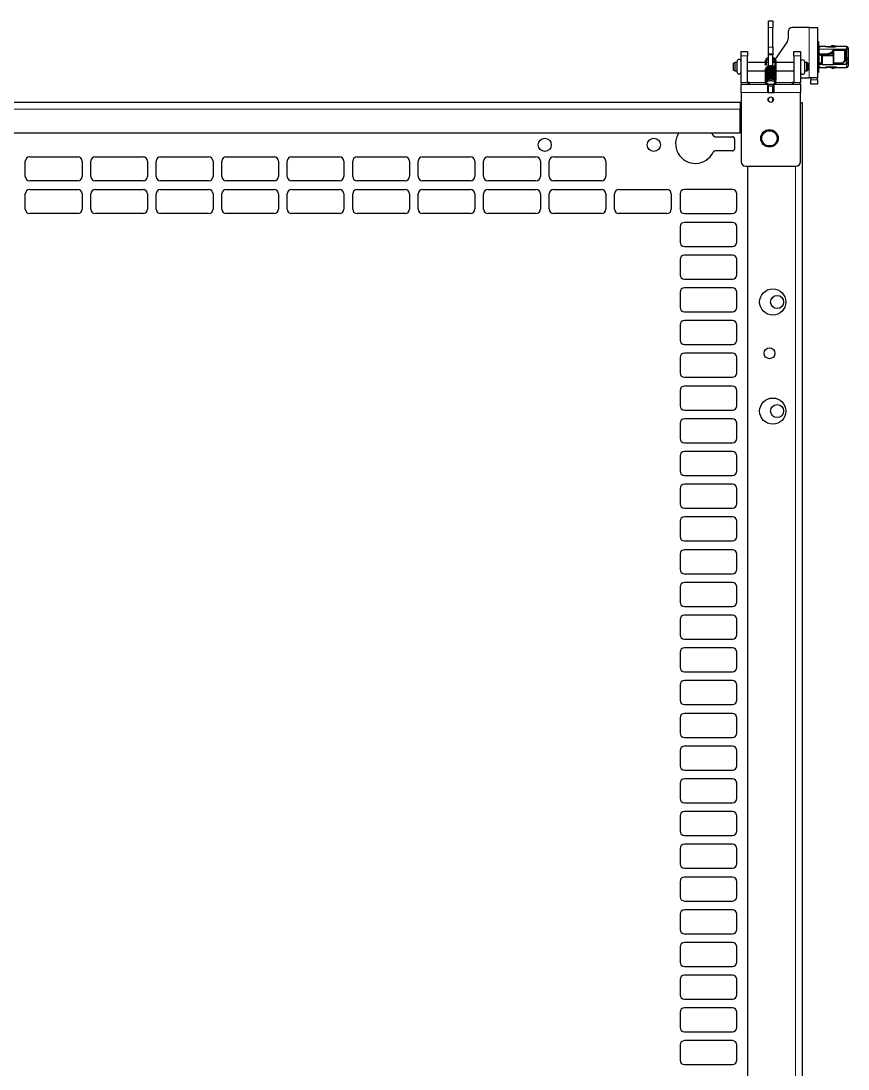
# Model space of a CAD drawing. Header units: millimetres. Extents: x -815 to 1037, y -273 to 1990.
# Drawn here: x 614.3 to 993.3, y 1403.8 to 1884.1 of the extents above; entities that cross this region are included whole.
import ezdxf

# ---------------------------------------------------------------- set-up
doc = ezdxf.new("R2010")
doc.units = ezdxf.units.MM

msp = doc.modelspace()

# ---------------------------------------------------------------- linework, layer by layer
at = {"color": 7, "linetype": 'Continuous', "lineweight": 25}
for p, q in [((956.93, 1884.13), (958.93, 1884.13)), ((956.93, 1881.13), (956.93, 1884.13)), ((958.93, 1884.13), (958.93, 1881.13)), ((956.93, 1872.13), (956.93, 1881.13)), ((958.93, 1872.13), (958.93, 1881.13)), ((965.83, 1879.13), (965.83, 1875.76)), ((975.53, 1881.13), (967.83, 1881.13)), ((975.53, 1881.13), (979.33, 1881.13)), ((979.33, 1881.13), (979.33, 1858.13)), ((965.47, 1874.61), (959.9, 1866.66)), ((979.33, 1874.73), (979.83, 1874.73)), ((979.33, 1874.7), (979.83, 1874.7)), ((979.83, 1874.7), (979.83, 1874.73)), ((979.83, 1874.7), (979.83, 1872.9)), ((944.33, 1870.13), (947.33, 1870.13)), ((944.33, 1868.13), (944.33, 1870.13)), ((947.33, 1870.13), (947.33, 1868.13)), ((956.93, 1869.13), (956.93, 1872.13)), ((956.93, 1869.13), (958.93, 1869.13)), ((956.93, 1868.63), (956.93, 1869.13)), ((956.93, 1863.37), (956.93, 1868.63)), ((958.93, 1872.13), (958.93, 1869.13)), ((958.93, 1869.13), (958.93, 1868.63)), ((958.93, 1863.41), (958.93, 1868.63)), ((968.53, 1870.13), (971.53, 1870.13)), ((968.53, 1868.13), (968.53, 1870.13)), ((971.53, 1870.13), (971.53, 1868.13)), ((979.83, 1872.9), (979.33, 1872.9)), ((979.83, 1871.49), (979.33, 1871.49)), ((979.83, 1871.49), (979.83, 1872.9)), ((979.83, 1871.49), (979.83, 1860.64)), ((980.03, 1870.63), (979.83, 1870.63)), ((979.83, 1868.54), (980.13, 1868.57)), ((980.28, 1872.48), (980.03, 1872.48)), ((980.28, 1872.46), (980.03, 1872.46)), ((980.03, 1869.39), (980.03, 1871.23)), ((980.03, 1869.02), (980.03, 1869.39)), ((980.3, 1868.64), (980.13, 1868.6)), ((980.13, 1864.71), (980.13, 1868.6)), ((980.8, 1872.48), (980.3, 1872.48)), ((982.93, 1868.89), (980.78, 1868.89)), ((980.78, 1868.51), (981.33, 1868.51)), ((982.93, 1872.48), (980.8, 1872.48)), ((981.33, 1868.53), (981.53, 1868.63)), ((981.33, 1868.25), (981.33, 1868.53)), ((981.53, 1868.63), (981.53, 1868.34)), ((981.53, 1868.63), (982.93, 1868.63)), ((982.96, 1872.48), (982.93, 1872.48)), ((982.93, 1872.48), (982.93, 1872.47)), ((982.93, 1872.47), (982.96, 1872.47)), ((983.12, 1868.63), (983.96, 1868.69)), ((984.13, 1872.36), (985.33, 1872.36)), ((984.13, 1872.26), (987.43, 1872.26)), ((985.02, 1868.99), (986.61, 1868.99)), ((985.87, 1869.89), (987.03, 1871.23)), ((987.03, 1870.86), (985.87, 1869.52)), ((986.61, 1868.99), (986.61, 1870.38)), ((986.61, 1868.34), (986.61, 1868.99)), ((986.61, 1868.99), (986.73, 1868.82)), ((986.73, 1870.54), (986.73, 1868.82)), ((986.73, 1868.82), (986.73, 1868.18)), ((991.83, 1870.63), (986.83, 1870.63)), ((986.99, 1872.63), (986.84, 1872.65)), ((987.03, 1870.86), (987.03, 1871.23)), ((987.03, 1871.23), (992.63, 1871.23)), ((992.63, 1870.86), (987.03, 1870.86)), ((992.63, 1872.48), (987.93, 1872.48)), ((987.93, 1872.44), (987.93, 1872.48)), ((987.93, 1872.44), (987.93, 1872.39)), ((992.33, 1870.13), (991.83, 1870.63)), ((991.83, 1865.99), (991.83, 1870.63)), ((992.63, 1868.9), (992.13, 1868.9)), ((992.33, 1870.13), (992.33, 1866.33)), ((992.63, 1870.26), (992.63, 1869.65)), ((992.83, 1871.42), (993.33, 1871.42)), ((992.83, 1867.27), (992.83, 1871.42)), ((993.33, 1871.78), (993.33, 1871.42)), ((993.33, 1871.42), (993.33, 1867.27)), ((941.38, 1865.03), (940.88, 1864.74)), ((940.88, 1861.51), (940.88, 1864.74)), ((942.39, 1865.03), (941.38, 1865.03)), ((941.38, 1865.03), (941.38, 1861.23)), ((942.39, 1865.54), (942.39, 1860.84)), ((944.29, 1860.84), (944.29, 1865.54)), ((944.33, 1865.03), (944.29, 1865.03)), ((944.33, 1855.93), (944.33, 1868.13)), ((947.33, 1855.93), (947.33, 1868.13)), ((955.4, 1865.13), (947.33, 1865.13)), ((955.4, 1865.03), (947.33, 1865.03)), ((955.4, 1865.61), (955.39, 1864.04)), ((955.99, 1864.03), (956, 1865.6)), ((956.93, 1865.13), (956, 1865.13)), ((956.93, 1865.03), (956, 1865.03)), ((959.79, 1865.03), (958.93, 1865.03)), ((959.54, 1866.15), (959.43, 1865.98)), ((959.8, 1865.46), (959.78, 1862.96)), ((960.37, 1862.08), (960.4, 1865.46)), ((968.53, 1865.03), (960.39, 1865.03)), ((968.53, 1868.13), (968.53, 1855.93)), ((971.53, 1868.13), (971.53, 1855.93)), ((971.58, 1865.03), (971.53, 1865.03)), ((971.58, 1865.33), (971.58, 1860.63)), ((973.48, 1860.63), (973.48, 1865.33)), ((974.38, 1865.03), (973.48, 1865.03)), ((974.88, 1864.74), (974.38, 1865.03)), ((974.38, 1861.23), (974.38, 1865.03)), ((974.88, 1864.74), (974.88, 1861.51)), ((981.33, 1864.71), (980.03, 1864.71)), ((980.03, 1864.38), (981.33, 1864.38)), ((981.33, 1868.25), (981.53, 1868.34)), ((981.33, 1864.27), (981.33, 1868.25)), ((981.33, 1864.27), (981.53, 1864.14)), ((981.53, 1868.34), (981.53, 1864.14)), ((981.53, 1868.34), (986.61, 1868.34)), ((981.53, 1864.14), (986.61, 1864.14)), ((986.61, 1864.14), (986.61, 1868.34)), ((986.61, 1868.34), (986.73, 1868.18)), ((986.61, 1864.14), (986.73, 1864.36)), ((986.73, 1868.18), (986.73, 1864.36)), ((990.63, 1864.71), (986.73, 1864.71)), ((986.73, 1864.38), (990.63, 1864.38)), ((990.63, 1864.71), (990.63, 1864.38)), ((990.63, 1864.38), (992.63, 1864.38)), ((992.13, 1866.35), (992.13, 1866.21)), ((992.63, 1866.35), (992.13, 1866.35)), ((992.13, 1866.21), (992.63, 1866.21)), ((992.63, 1866.21), (992.63, 1866.35)), ((992.63, 1864.71), (992.63, 1865.37)), ((992.83, 1867.27), (993.33, 1867.27)), ((992.83, 1866.47), (992.83, 1867.27)), ((992.83, 1866.47), (993.33, 1866.47)), ((992.83, 1864.85), (992.83, 1866.47)), ((993.33, 1864.85), (992.83, 1864.85)), ((993.33, 1867.27), (993.33, 1866.47)), ((993.33, 1866.47), (993.33, 1864.85)), ((993.33, 1864.85), (993.33, 1863.48)), ((940.88, 1861.51), (941.38, 1861.23)), ((941.38, 1861.23), (942.39, 1861.23)), ((944.29, 1861.23), (944.33, 1861.23)), ((947.33, 1861.23), (955.41, 1861.23)), ((956.16, 1859.26), (956.03, 1859.45)), ((960.33, 1860.19), (960.33, 1860.76)), ((960.39, 1861.89), (960.34, 1862.3)), ((960.34, 1861.23), (968.53, 1861.23)), ((960.38, 1861.83), (960.39, 1861.89)), ((971.53, 1861.23), (971.58, 1861.23)), ((973.48, 1861.23), (974.38, 1861.23)), ((974.38, 1861.23), (974.88, 1861.51)), ((979.33, 1860.64), (979.83, 1860.64)), ((979.33, 1860.55), (979.83, 1860.55)), ((979.33, 1860.53), (979.83, 1860.53)), ((979.83, 1860.64), (979.83, 1860.55)), ((979.83, 1860.55), (979.83, 1860.53)), ((980.28, 1862.86), (980.03, 1862.86)), ((980.28, 1862.79), (980.03, 1862.79)), ((980.28, 1862.78), (980.03, 1862.78)), ((980.8, 1862.78), (982.93, 1862.78)), ((980.83, 1862.79), (980.83, 1862.78)), ((982.93, 1862.83), (982.93, 1862.78)), ((984.13, 1863.16), (987.43, 1863.16)), ((984.13, 1862.99), (985.16, 1862.99)), ((984.13, 1862.89), (985.33, 1862.89)), ((985.04, 1863.16), (985, 1863.1)), ((985, 1863.1), (985, 1863.1)), ((985.86, 1862.6), (985.4, 1862.85)), ((987.93, 1862.99), (987.93, 1862.89)), ((987.93, 1862.78), (987.93, 1862.89)), ((987.93, 1862.78), (992.63, 1862.78)), ((944.33, 1851.33), (944.33, 1855.13)), ((944.33, 1855.13), (956.43, 1855.13)), ((948.13, 1855.93), (947.33, 1855.93)), ((948.13, 1855.13), (948.13, 1855.93)), ((955.44, 1856.15), (955.33, 1855.74)), ((955.33, 1855.74), (955.33, 1855.68)), ((955.93, 1855.7), (955.99, 1855.9)), ((955.93, 1855.64), (955.93, 1855.7)), ((956.43, 1855.13), (956.43, 1851.33)), ((956.93, 1851.33), (956.93, 1854.51)), ((958.93, 1851.33), (958.93, 1854.49)), ((959.43, 1855.13), (971.53, 1855.13)), ((959.43, 1851.33), (959.43, 1855.13)), ((967.73, 1855.93), (967.73, 1855.13)), ((968.53, 1855.93), (967.73, 1855.93)), ((971.53, 1858.13), (975.53, 1858.13)), ((971.53, 1855.13), (971.53, 1851.33)), ((979.33, 1858.13), (975.53, 1858.13)), ((976.33, 1858.13), (976.33, 1857.13)), ((976.33, 1855.13), (976.33, 1857.13)), ((979.33, 1855.13), (976.33, 1855.13)), ((979.33, 1857.13), (979.33, 1858.13)), ((979.33, 1857.13), (979.33, 1855.13)), ((944.33, 1851.33), (944.33, 1819.63)), ((956.93, 1852.13), (956.43, 1852.13)), ((956.43, 1851.33), (959.43, 1851.33)), ((959.43, 1852.13), (958.93, 1852.13)), ((971.53, 1819.63), (971.53, 1851.33)), ((314.83, 1846.84), (943.83, 1846.84)), ((943.83, 1846.84), (943.83, 1843.74)), ((944.33, 1846.83), (943.83, 1846.83)), ((956.93, 1847.33), (956.93, 1848.83)), ((958.93, 1847.33), (958.93, 1848.83)), ((971.53, 1846.83), (972.33, 1846.83)), ((972.33, 1846.83), (972.33, -36.17)), ((943.83, 1832.84), (943.83, 1843.74)), ((314.83, 1832.84), (943.83, 1832.84)), ((930.81, 1832.84), (931.47, 1831.66)), ((932.38, 1831.09), (940.33, 1831.09)), ((941.33, 1830.09), (941.33, 1825.59)), ((618.33, 1821.83), (640.33, 1821.83)), ((648.33, 1821.83), (670.33, 1821.83)), ((678.33, 1821.83), (700.33, 1821.83)), ((708.33, 1821.83), (730.33, 1821.83)), ((738.33, 1821.83), (760.33, 1821.83)), ((768.33, 1821.83), (790.33, 1821.83)), ((798.33, 1821.83), (820.33, 1821.83)), ((828.33, 1821.83), (850.33, 1821.83)), ((858.33, 1821.83), (880.33, 1821.83)), ((940.33, 1824.59), (932.38, 1824.59)), ((616.33, 1812.83), (616.33, 1819.83)), ((642.33, 1819.83), (642.33, 1812.83)), ((646.33, 1812.83), (646.33, 1819.83)), ((672.33, 1819.83), (672.33, 1812.83)), ((676.33, 1812.83), (676.33, 1819.83)), ((702.33, 1819.83), (702.33, 1812.83)), ((706.33, 1812.83), (706.33, 1819.83)), ((732.33, 1819.83), (732.33, 1812.83)), ((736.33, 1812.83), (736.33, 1819.83)), ((762.33, 1819.83), (762.33, 1812.83)), ((766.33, 1812.83), (766.33, 1819.83)), ((792.33, 1819.83), (792.33, 1812.83)), ((796.33, 1812.83), (796.33, 1819.83)), ((822.33, 1819.83), (822.33, 1812.83)), ((826.33, 1812.83), (826.33, 1819.83)), ((852.33, 1819.83), (852.33, 1812.83)), ((856.33, 1812.83), (856.33, 1819.83)), ((882.33, 1819.83), (882.33, 1812.83)), ((946.33, 1817.63), (969.53, 1817.63)), ((947.33, 1817.63), (947.33, -36.17)), ((640.33, 1810.83), (618.33, 1810.83)), ((670.33, 1810.83), (648.33, 1810.83)), ((700.33, 1810.83), (678.33, 1810.83)), ((730.33, 1810.83), (708.33, 1810.83)), ((760.33, 1810.83), (738.33, 1810.83)), ((790.33, 1810.83), (768.33, 1810.83)), ((820.33, 1810.83), (798.33, 1810.83)), ((850.33, 1810.83), (828.33, 1810.83)), ((880.33, 1810.83), (858.33, 1810.83)), ((618.33, 1806.83), (640.33, 1806.83)), ((648.33, 1806.83), (670.33, 1806.83)), ((678.33, 1806.83), (700.33, 1806.83)), ((708.33, 1806.83), (730.33, 1806.83)), ((738.33, 1806.83), (760.33, 1806.83)), ((768.33, 1806.83), (790.33, 1806.83)), ((798.33, 1806.83), (820.33, 1806.83)), ((828.33, 1806.83), (850.33, 1806.83)), ((858.33, 1806.83), (880.33, 1806.83)), ((888.33, 1806.83), (910.33, 1806.83)), ((940.33, 1806.83), (918.33, 1806.83)), ((616.33, 1797.83), (616.33, 1804.83)), ((642.33, 1804.83), (642.33, 1797.83)), ((646.33, 1797.83), (646.33, 1804.83)), ((672.33, 1804.83), (672.33, 1797.83)), ((676.33, 1797.83), (676.33, 1804.83)), ((702.33, 1804.83), (702.33, 1797.83)), ((706.33, 1797.83), (706.33, 1804.83)), ((732.33, 1804.83), (732.33, 1797.83)), ((736.33, 1797.83), (736.33, 1804.83)), ((762.33, 1804.83), (762.33, 1797.83)), ((766.33, 1797.83), (766.33, 1804.83)), ((792.33, 1804.83), (792.33, 1797.83)), ((796.33, 1797.83), (796.33, 1804.83)), ((822.33, 1804.83), (822.33, 1797.83)), ((826.33, 1797.83), (826.33, 1804.83)), ((852.33, 1804.83), (852.33, 1797.83)), ((856.33, 1797.83), (856.33, 1804.83)), ((882.33, 1804.83), (882.33, 1797.83)), ((886.33, 1797.83), (886.33, 1804.83)), ((912.33, 1804.83), (912.33, 1797.83)), ((916.33, 1804.83), (916.33, 1797.83)), ((942.33, 1797.83), (942.33, 1804.83)), ((640.33, 1795.83), (618.33, 1795.83)), ((670.33, 1795.83), (648.33, 1795.83)), ((700.33, 1795.83), (678.33, 1795.83)), ((730.33, 1795.83), (708.33, 1795.83)), ((760.33, 1795.83), (738.33, 1795.83)), ((790.33, 1795.83), (768.33, 1795.83)), ((820.33, 1795.83), (798.33, 1795.83)), ((850.33, 1795.83), (828.33, 1795.83)), ((880.33, 1795.83), (858.33, 1795.83)), ((910.33, 1795.83), (888.33, 1795.83)), ((918.33, 1795.83), (940.33, 1795.83)), ((940.33, 1791.83), (918.33, 1791.83)), ((916.33, 1789.83), (916.33, 1782.83)), ((942.33, 1782.83), (942.33, 1789.83)), ((918.33, 1780.83), (940.33, 1780.83)), ((916.33, 1774.83), (916.33, 1767.83)), ((940.33, 1776.83), (918.33, 1776.83)), ((942.33, 1767.83), (942.33, 1774.83)), ((918.33, 1765.83), (940.33, 1765.83)), ((916.33, 1759.83), (916.33, 1752.83)), ((940.33, 1761.83), (918.33, 1761.83)), ((942.33, 1752.83), (942.33, 1759.83)), ((918.33, 1750.83), (940.33, 1750.83)), ((916.33, 1744.83), (916.33, 1737.83)), ((940.33, 1746.83), (918.33, 1746.83)), ((942.33, 1737.83), (942.33, 1744.83)), ((918.33, 1735.83), (940.33, 1735.83)), ((916.33, 1729.83), (916.33, 1722.83)), ((940.33, 1731.83), (918.33, 1731.83)), ((942.33, 1722.83), (942.33, 1729.83)), ((918.33, 1720.83), (940.33, 1720.83)), ((916.33, 1714.83), (916.33, 1707.83)), ((940.33, 1716.83), (918.33, 1716.83)), ((942.33, 1707.83), (942.33, 1714.83)), ((918.33, 1705.83), (940.33, 1705.83)), ((940.33, 1701.83), (918.33, 1701.83)), ((916.33, 1699.83), (916.33, 1692.83)), ((942.33, 1692.83), (942.33, 1699.83)), ((918.33, 1690.83), (940.33, 1690.83)), ((940.33, 1686.83), (918.33, 1686.83)), ((916.33, 1684.83), (916.33, 1677.83)), ((942.33, 1677.83), (942.33, 1684.83)), ((918.33, 1675.83), (940.33, 1675.83)), ((940.33, 1671.83), (918.33, 1671.83)), ((916.33, 1669.83), (916.33, 1662.83)), ((942.33, 1662.83), (942.33, 1669.83)), ((918.33, 1660.83), (940.33, 1660.83)), ((916.33, 1654.83), (916.33, 1647.83)), ((940.33, 1656.83), (918.33, 1656.83)), ((942.33, 1647.83), (942.33, 1654.83)), ((918.33, 1645.83), (940.33, 1645.83)), ((916.33, 1639.83), (916.33, 1632.83)), ((940.33, 1641.83), (918.33, 1641.83)), ((942.33, 1632.83), (942.33, 1639.83)), ((918.33, 1630.83), (940.33, 1630.83)), ((916.33, 1624.83), (916.33, 1617.83)), ((940.33, 1626.83), (918.33, 1626.83)), ((942.33, 1617.83), (942.33, 1624.83)), ((918.33, 1615.83), (940.33, 1615.83)), ((916.33, 1609.83), (916.33, 1602.83)), ((940.33, 1611.83), (918.33, 1611.83)), ((942.33, 1602.83), (942.33, 1609.83)), ((918.33, 1600.83), (940.33, 1600.83)), ((916.33, 1594.83), (916.33, 1587.83)), ((940.33, 1596.83), (918.33, 1596.83)), ((942.33, 1587.83), (942.33, 1594.83)), ((918.33, 1585.83), (940.33, 1585.83)), ((940.33, 1581.83), (918.33, 1581.83)), ((916.33, 1579.83), (916.33, 1572.83)), ((942.33, 1572.83), (942.33, 1579.83)), ((918.33, 1570.83), (940.33, 1570.83)), ((940.33, 1566.83), (918.33, 1566.83)), ((916.33, 1564.83), (916.33, 1557.83)), ((942.33, 1557.83), (942.33, 1564.83)), ((918.33, 1555.83), (940.33, 1555.83)), ((940.33, 1551.83), (918.33, 1551.83)), ((916.33, 1549.83), (916.33, 1542.83)), ((942.33, 1542.83), (942.33, 1549.83)), ((918.33, 1540.83), (940.33, 1540.83)), ((916.33, 1534.83), (916.33, 1527.83)), ((940.33, 1536.83), (918.33, 1536.83)), ((942.33, 1527.83), (942.33, 1534.83)), ((918.33, 1525.83), (940.33, 1525.83)), ((916.33, 1519.83), (916.33, 1512.83)), ((940.33, 1521.83), (918.33, 1521.83)), ((942.33, 1512.83), (942.33, 1519.83)), ((918.33, 1510.83), (940.33, 1510.83)), ((916.33, 1504.83), (916.33, 1497.83)), ((940.33, 1506.83), (918.33, 1506.83)), ((942.33, 1497.83), (942.33, 1504.83)), ((918.33, 1495.83), (940.33, 1495.83)), ((916.33, 1489.83), (916.33, 1482.83)), ((940.33, 1491.83), (918.33, 1491.83)), ((942.33, 1482.83), (942.33, 1489.83)), ((918.33, 1480.83), (940.33, 1480.83)), ((916.33, 1474.83), (916.33, 1467.83)), ((940.33, 1476.83), (918.33, 1476.83)), ((942.33, 1467.83), (942.33, 1474.83)), ((918.33, 1465.83), (940.33, 1465.83)), ((940.33, 1461.83), (918.33, 1461.83)), ((916.33, 1459.83), (916.33, 1452.83)), ((942.33, 1452.83), (942.33, 1459.83)), ((918.33, 1450.83), (940.33, 1450.83)), ((940.33, 1446.83), (918.33, 1446.83)), ((916.33, 1444.83), (916.33, 1437.83)), ((942.33, 1437.83), (942.33, 1444.83)), ((918.33, 1435.83), (940.33, 1435.83)), ((940.33, 1431.83), (918.33, 1431.83)), ((916.33, 1429.83), (916.33, 1422.83)), ((942.33, 1422.83), (942.33, 1429.83)), ((918.33, 1420.83), (940.33, 1420.83)), ((916.33, 1414.83), (916.33, 1407.83)), ((940.33, 1416.83), (918.33, 1416.83)), ((942.33, 1407.83), (942.33, 1414.83)), ((918.33, 1405.83), (940.33, 1405.83))]:
    msp.add_line(p, q, dxfattribs=at)
at = {"color": 8, "linetype": 'Continuous', "lineweight": 18}
for p, q in [((958.93, 1881.13), (956.93, 1881.13)), ((975.53, 1881.13), (975.53, 1858.13)), ((956.93, 1872.13), (958.93, 1872.13)), ((958.93, 1868.63), (956.93, 1868.63)), ((980.03, 1872.46), (980.03, 1871.23)), ((980.03, 1871.23), (987.03, 1871.23)), ((980.28, 1872.46), (980.28, 1872.48)), ((980.78, 1868.89), (980.78, 1868.51)), ((982.93, 1868.63), (982.93, 1868.89)), ((983.12, 1868.9), (983.12, 1868.63)), ((984.13, 1872.36), (984.13, 1872.26)), ((985.4, 1872.41), (985.49, 1872.26)), ((985.87, 1869.52), (985.87, 1869.89)), ((992.63, 1870.54), (991.92, 1870.54)), ((992.63, 1871.23), (992.63, 1872.48)), ((992.63, 1870.54), (992.63, 1870.86)), ((947.33, 1868.13), (944.33, 1868.13)), ((971.53, 1868.13), (968.53, 1868.13)), ((980.03, 1864.38), (980.03, 1862.86)), ((992.63, 1862.78), (992.63, 1864.38)), ((959.89, 1861.74), (959.93, 1861.71)), ((980.03, 1862.79), (980.03, 1862.78)), ((980.28, 1862.79), (980.28, 1862.86)), ((984.13, 1863.16), (984.13, 1862.99)), ((947.33, 1855.93), (944.33, 1855.93)), ((955.36, 1855.93), (948.13, 1855.93)), ((955.62, 1855.14), (955.73, 1855.13)), ((967.73, 1855.93), (960.33, 1855.93)), ((968.53, 1855.93), (971.53, 1855.93)), ((976.33, 1857.13), (979.33, 1857.13)), ((956.43, 1851.33), (944.33, 1851.33)), ((971.53, 1851.33), (959.43, 1851.33)), ((314.83, 1843.74), (943.83, 1843.74)), ((969.23, 1817.63), (969.23, -36.17))]:
    msp.add_line(p, q, dxfattribs=at)
at = {"color": 7, "linetype": 'Continuous', "lineweight": 25, "flags": 128}
for points in [[(979.83, 1870.88), (979.89, 1870.87), (980.03, 1870.86)], [(992.63, 1871.23), (992.76, 1871.22), (992.83, 1871.21)], [(992.83, 1870.14), (992.82, 1870.16), (992.81, 1870.19), (992.79, 1870.21), (992.77, 1870.23), (992.74, 1870.24), (992.7, 1870.25), (992.67, 1870.26), (992.63, 1870.26)], [(955.7, 1864.22), (955.82, 1864.2), (955.91, 1864.16), (955.97, 1864.1), (955.99, 1864.03), (955.96, 1863.96), (955.89, 1863.9), (955.79, 1863.86), (955.68, 1863.85), (955.56, 1863.87), (955.47, 1863.91), (955.41, 1863.97), (955.39, 1864.05), (955.42, 1864.12), (955.49, 1864.17), (955.59, 1864.21), (955.7, 1864.22)], [(979.83, 1864.69), (979.89, 1864.71), (980.03, 1864.71)], [(992.83, 1865.11), (992.82, 1865.09), (992.81, 1865.07), (992.79, 1865.04), (992.77, 1865.03), (992.74, 1865.01), (992.7, 1865), (992.67, 1864.99), (992.63, 1864.99)], [(957.95, 1859.89), (957.95, 1859.94), (957.95, 1860)], [(959.97, 1861.99), (960.05, 1861.98), (960.17, 1862.01), (960.26, 1862.07), (960.33, 1862.16), (960.35, 1862.25), (960.33, 1862.34), (960.27, 1862.41), (960.17, 1862.45), (960.06, 1862.45), (960.06, 1862.45)], [(944.33, 1855.93), (944.4, 1855.18), (944.41, 1855.13)], [(960.27, 1856.63), (960.34, 1856.96), (960.12, 1857.54), (959.67, 1857.97), (959.22, 1858.21), (958.59, 1858.38), (957.66, 1858.41), (957.07, 1858.28), (956.43, 1857.97), (956.13, 1857.72), (955.92, 1857.4), (955.85, 1857.06), (955.89, 1856.82), (955.89, 1856.82)], [(971.44, 1855.13), (971.45, 1855.18), (971.53, 1855.93)]]:
    msp.add_lwpolyline(points, dxfattribs=at)
at = {"color": 8, "linetype": 'Continuous', "lineweight": 18, "flags": 128}
for points in [[(955.4, 1865.61), (955.4, 1865.62), (955.43, 1865.69), (955.5, 1865.74), (955.6, 1865.78), (955.72, 1865.79)], [(955.72, 1865.79), (955.83, 1865.77), (955.92, 1865.73), (955.99, 1865.67), (956, 1865.6)], [(960.11, 1865.65), (960, 1865.64), (959.9, 1865.6), (959.83, 1865.54), (959.8, 1865.47), (959.8, 1865.46)], [(960.4, 1865.46), (960.38, 1865.52), (960.32, 1865.59), (960.23, 1865.63), (960.11, 1865.65)], [(955.47, 1855.13), (955.5, 1855.13), (955.62, 1855.14)]]:
    msp.add_lwpolyline(points, dxfattribs=at)
at = {"color": 7, "linetype": 'Continuous', "lineweight": 25}
for centre, radius in [((957.93, 1848.08), 1.25), ((854.33, 1827.34), 3), ((904.33, 1827.34), 3), ((957.33, 1830.33), 4), ((957.33, 1830.33), 3.5), ((958.83, 1755.33), 6), ((960.83, 1755.33), 3), ((957.33, 1731.83), 2.5), ((958.83, 1705.33), 6), ((960.83, 1705.33), 3)]:
    msp.add_circle(centre, radius, dxfattribs=at)
for centre, radius, start, end in [((967.83, 1879.13), 2, 90, 180), ((963.83, 1875.76), 2, 325.008, 0), ((980.03, 1872.68), 0.2, 180.0002, 270.0002), ((980.03, 1872.66), 0.2, 180.0893, 270.0891), ((980.01, 1871.41), 0.18, 189.6369, 277.1443), ((980.67, 1869.54), 0.665, 193.4486, 278.9562), ((980.67, 1869.17), 0.665, 193.4486, 278.9562), ((982.93, 1869.99), 1.1, 269.9618, 280.1433), ((992.63, 1871.78), 0.7, 0, 90), ((992.65, 1870.68), 0.18, 9.6369, 97.1443), ((992.66, 1870.36), 0.177, 13.4486, 98.9562), ((943.34, 1865.54), 0.95, 0, 180), ((957.79, 1867.13), 2, 304.796, 325.008), ((972.53, 1865.33), 0.95, 0, 180), ((980, 1864.2), 0.177, 81.0438, 166.5514), ((992.66, 1864.89), 0.177, 261.0438, 346.5514), ((992.72, 1864.99), 0.62, 261.0438, 346.5514), ((943.34, 1860.84), 0.95, 180, 0), ((972.53, 1860.63), 0.95, 180, 0), ((980.03, 1862.66), 0.198, 89.5221, 179.514), ((980.03, 1862.59), 0.2, 89.9109, 179.9107), ((980.03, 1862.58), 0.2, 89.9998, 179.9998), ((992.63, 1863.48), 0.7, 270, 0), ((948.13, 1855.93), 0.8, 180, 270), ((967.73, 1855.93), 0.8, 270, 0), ((923.33, 1827.84), 9, 146.251, 334.8493), ((932.38, 1832.09), 1, 205.1507, 270), ((940.33, 1830.09), 1, 0, 90), ((940.33, 1825.59), 1, 270, 360), ((618.33, 1819.83), 2, 90, 180), ((640.33, 1819.83), 2, 0, 90), ((648.33, 1819.83), 2, 90, 180), ((670.33, 1819.83), 2, 0, 90), ((678.33, 1819.83), 2, 90, 180), ((700.33, 1819.83), 2, 0, 90), ((708.33, 1819.83), 2, 90, 180), ((730.33, 1819.83), 2, 0, 90), ((738.33, 1819.83), 2, 90, 180), ((760.33, 1819.83), 2, 0, 90), ((768.33, 1819.83), 2, 90, 180), ((790.33, 1819.83), 2, 0, 90), ((798.33, 1819.83), 2, 90, 180), ((820.33, 1819.83), 2, 0, 90), ((828.33, 1819.83), 2, 90, 180), ((850.33, 1819.83), 2, 0, 90), ((858.33, 1819.83), 2, 90, 180), ((880.33, 1819.83), 2, 0, 90), ((932.38, 1823.59), 1, 90, 154.8493), ((946.33, 1819.63), 2, 180, 270), ((969.53, 1819.63), 2, 270, 0), ((618.33, 1812.83), 2, 180, 270), ((640.33, 1812.83), 2, 270, 0), ((648.33, 1812.83), 2, 180, 270), ((670.33, 1812.83), 2, 270, 0), ((678.33, 1812.83), 2, 180, 270), ((700.33, 1812.83), 2, 270, 0), ((708.33, 1812.83), 2, 180, 270), ((730.33, 1812.83), 2, 270, 360), ((738.33, 1812.83), 2, 180, 270), ((760.33, 1812.83), 2, 270, 360), ((768.33, 1812.83), 2, 180, 270), ((790.33, 1812.83), 2, 270, 360), ((798.33, 1812.83), 2, 180, 270), ((820.33, 1812.83), 2, 270, 360), ((828.33, 1812.83), 2, 180, 270), ((850.33, 1812.83), 2, 270, 0), ((858.33, 1812.83), 2, 180, 270), ((880.33, 1812.83), 2, 270, 0), ((618.33, 1804.83), 2, 90, 180), ((640.33, 1804.83), 2, 0, 90), ((648.33, 1804.83), 2, 90, 180), ((670.33, 1804.83), 2, 0, 90), ((678.33, 1804.83), 2, 90, 180), ((700.33, 1804.83), 2, 0, 90), ((708.33, 1804.83), 2, 90, 180), ((730.33, 1804.83), 2, 0, 90), ((738.33, 1804.83), 2, 90, 180), ((760.33, 1804.83), 2, 0, 90), ((768.33, 1804.83), 2, 90, 180), ((790.33, 1804.83), 2, 0, 90), ((798.33, 1804.83), 2, 90, 180), ((820.33, 1804.83), 2, 0, 90), ((828.33, 1804.83), 2, 90, 180), ((850.33, 1804.83), 2, 0, 90), ((858.33, 1804.83), 2, 90, 180), ((880.33, 1804.83), 2, 0, 90), ((888.33, 1804.83), 2, 90, 180), ((910.33, 1804.83), 2, 0, 90), ((918.33, 1804.83), 2, 90, 180), ((940.33, 1804.83), 2, 0, 90), ((618.33, 1797.83), 2, 180, 270), ((640.33, 1797.83), 2, 270, 360), ((648.33, 1797.83), 2, 180, 270), ((670.33, 1797.83), 2, 270, 0), ((678.33, 1797.83), 2, 180, 270), ((700.33, 1797.83), 2, 270, 0), ((708.33, 1797.83), 2, 180, 270), ((730.33, 1797.83), 2, 270, 0), ((738.33, 1797.83), 2, 180, 270), ((760.33, 1797.83), 2, 270, 0), ((768.33, 1797.83), 2, 180, 270), ((790.33, 1797.83), 2, 270, 360), ((798.33, 1797.83), 2, 180, 270), ((820.33, 1797.83), 2, 270, 360), ((828.33, 1797.83), 2, 180, 270), ((850.33, 1797.83), 2, 270, 360), ((858.33, 1797.83), 2, 180, 270), ((880.33, 1797.83), 2, 270, 360), ((888.33, 1797.83), 2, 180, 270), ((910.33, 1797.83), 2, 270, 0), ((918.33, 1797.83), 2, 180, 270), ((940.33, 1797.83), 2, 270, 0), ((918.33, 1789.83), 2, 90, 180), ((940.33, 1789.83), 2, 0, 90), ((918.33, 1782.83), 2, 180, 270), ((940.33, 1782.83), 2, 270, 0), ((918.33, 1774.83), 2, 90, 180), ((940.33, 1774.83), 2, 0, 90), ((918.33, 1767.83), 2, 180, 270), ((940.33, 1767.83), 2, 270, 0), ((918.33, 1759.83), 2, 90, 180), ((940.33, 1759.83), 2, 0, 90), ((918.33, 1752.83), 2, 180, 270), ((940.33, 1752.83), 2, 270, 0), ((918.33, 1744.83), 2, 90, 180), ((940.33, 1744.83), 2, 0, 90), ((918.33, 1737.83), 2, 180, 270), ((940.33, 1737.83), 2, 270, 0), ((918.33, 1729.83), 2, 90, 180), ((940.33, 1729.83), 2, 0, 90), ((918.33, 1722.83), 2, 180, 270), ((940.33, 1722.83), 2, 270, 0), ((918.33, 1714.83), 2, 90, 180), ((940.33, 1714.83), 2, 0, 90), ((918.33, 1707.83), 2, 180, 270), ((940.33, 1707.83), 2, 270, 0), ((918.33, 1699.83), 2, 90, 180), ((940.33, 1699.83), 2, 0, 90), ((918.33, 1692.83), 2, 180, 270), ((940.33, 1692.83), 2, 270, 0), ((918.33, 1684.83), 2, 90, 180), ((940.33, 1684.83), 2, 0, 90), ((918.33, 1677.83), 2, 180, 270), ((940.33, 1677.83), 2, 270, 0), ((918.33, 1669.83), 2, 90, 180), ((940.33, 1669.83), 2, 0, 90), ((918.33, 1662.83), 2, 180, 270), ((940.33, 1662.83), 2, 270, 0), ((918.33, 1654.83), 2, 90, 180), ((940.33, 1654.83), 2, 0, 90), ((918.33, 1647.83), 2, 180, 270), ((940.33, 1647.83), 2, 270, 0), ((918.33, 1639.83), 2, 90, 180), ((940.33, 1639.83), 2, 0, 90), ((918.33, 1632.83), 2, 180, 270), ((940.33, 1632.83), 2, 270, 0), ((918.33, 1624.83), 2, 90, 180), ((940.33, 1624.83), 2, 0, 90), ((918.33, 1617.83), 2, 180, 270), ((940.33, 1617.83), 2, 270, 0), ((918.33, 1609.83), 2, 90, 180), ((940.33, 1609.83), 2, 0, 90), ((918.33, 1602.83), 2, 180, 270), ((940.33, 1602.83), 2, 270, 0), ((918.33, 1594.83), 2, 90, 180), ((940.33, 1594.83), 2, 0, 90), ((918.33, 1587.83), 2, 180, 270), ((940.33, 1587.83), 2, 270, 0), ((918.33, 1579.83), 2, 90, 180), ((940.33, 1579.83), 2, 0, 90), ((918.33, 1572.83), 2, 180, 270), ((940.33, 1572.83), 2, 270, 0), ((918.33, 1564.83), 2, 90, 180), ((940.33, 1564.83), 2, 0, 90), ((918.33, 1557.83), 2, 180, 270), ((940.33, 1557.83), 2, 270, 0), ((918.33, 1549.83), 2, 90, 180), ((940.33, 1549.83), 2, 0, 90), ((918.33, 1542.83), 2, 180, 270), ((940.33, 1542.83), 2, 270, 0), ((918.33, 1534.83), 2, 90, 180), ((940.33, 1534.83), 2, 0, 90), ((918.33, 1527.83), 2, 180, 270), ((940.33, 1527.83), 2, 270, 0), ((918.33, 1519.83), 2, 90, 180), ((940.33, 1519.83), 2, 0, 90), ((918.33, 1512.83), 2, 180, 270), ((940.33, 1512.83), 2, 270, 0), ((918.33, 1504.83), 2, 90, 180), ((940.33, 1504.83), 2, 0, 90), ((918.33, 1497.83), 2, 180, 270), ((940.33, 1497.83), 2, 270, 0), ((918.33, 1489.83), 2, 90, 180), ((940.33, 1489.83), 2, 0, 90), ((918.33, 1482.83), 2, 180, 270), ((940.33, 1482.83), 2, 270, 0), ((918.33, 1474.83), 2, 90, 180), ((940.33, 1474.83), 2, 0, 90), ((918.33, 1467.83), 2, 180, 270), ((940.33, 1467.83), 2, 270, 0), ((918.33, 1459.83), 2, 90, 180), ((940.33, 1459.83), 2, 0, 90), ((918.33, 1452.83), 2, 180, 270), ((940.33, 1452.83), 2, 270, 0), ((918.33, 1444.83), 2, 90, 180), ((940.33, 1444.83), 2, 0, 90), ((918.33, 1437.83), 2, 180, 270), ((940.33, 1437.83), 2, 270, 0), ((918.33, 1429.83), 2, 90, 180), ((940.33, 1429.83), 2, 0, 90), ((918.33, 1422.83), 2, 180, 270), ((940.33, 1422.83), 2, 270, 0), ((918.33, 1414.83), 2, 90, 180), ((940.33, 1414.83), 2, 0, 90), ((918.33, 1407.83), 2, 180, 270), ((940.33, 1407.83), 2, 270, 0)]:
    msp.add_arc(centre, radius, start, end, dxfattribs=at)
at = {"color": 8, "linetype": 'Continuous', "lineweight": 18}
for centre, radius, start, end in [((952.27, 1860.37), 5.71, 355.3711, 1.0159), ((960.16, 1861.92), 0.229, 291.7919, 352.7975), ((955.61, 1855.76), 0.273, 182.9398, 275.0476), ((955.6, 1855.7), 0.273, 182.9662, 275.045), ((955.67, 1855.75), 0.269, 261.9044, 347.8166), ((955.66, 1855.69), 0.269, 261.8434, 348.5152)]:
    msp.add_arc(centre, radius, start, end, dxfattribs=at)
at = {"color": 7, "linetype": 'Continuous', "lineweight": 25}
msp.add_ellipse((982.93, 1868.81), major_axis=(0.75, 0), ratio=0.240455, start_param=4.712389, end_param=4.975032, dxfattribs=at)
for points, knots in [([(979.83, 1869.85), (979.83, 1869.84), (979.83, 1869.83), (979.85, 1869.81), (979.88, 1869.78), (979.96, 1869.77), (980, 1869.77), (980.03, 1869.76)], [0, 0, 0, 0, 0.195302, 0.377541, 0.538909, 0.761383, 1, 1, 1, 1]), ([(979.83, 1868.72), (979.83, 1868.72), (979.83, 1868.7), (979.85, 1868.69), (979.89, 1868.67), (979.96, 1868.68), (980.06, 1868.69), (980.14, 1868.71), (980.19, 1868.72)], [0, 0, 0, 0, 0.129275, 0.249903, 0.356716, 0.517646, 0.689604, 1, 1, 1, 1]), ([(980.28, 1872.48), (980.34, 1872.48), (980.46, 1872.48), (980.6, 1872.48), (980.66, 1872.47), (980.68, 1872.47)], [0, 0, 0, 0, 0.409579, 0.819164, 1, 1, 1, 1]), ([(980.8, 1872.48), (980.8, 1872.48), (980.79, 1872.48), (980.71, 1872.47), (980.58, 1872.47), (980.42, 1872.46), (980.32, 1872.46), (980.28, 1872.46)], [0, 0, 0, 0, 0.019653, 0.287101, 0.553656, 0.820603, 1, 1, 1, 1]), ([(984.13, 1872.26), (983.99, 1872.27), (983.72, 1872.28), (983.36, 1872.33), (983.09, 1872.4), (982.95, 1872.45), (982.93, 1872.46), (982.93, 1872.47)], [0, 0, 0, 0, 0.213238, 0.42649, 0.63916, 0.849598, 1, 1, 1, 1]), ([(982.99, 1872.47), (983.05, 1872.46), (983.16, 1872.44), (983.46, 1872.4), (983.8, 1872.37), (984.03, 1872.37), (984.13, 1872.36)], [0, 0, 0, 0, 0.270612, 0.537, 0.805108, 1, 1, 1, 1]), ([(985.87, 1869.89), (985.7, 1869.75), (985.35, 1869.45), (984.37, 1869.13), (983.61, 1868.99), (983.12, 1868.9)], [0, 0, 0, 0, 0.254027, 0.526591, 1, 1, 1, 1]), ([(985.87, 1869.52), (985.75, 1869.41), (985.51, 1869.18), (984.84, 1868.9), (984.3, 1868.77), (983.96, 1868.69)], [0, 0, 0, 0, 0.2618087, 0.5336284, 1, 1, 1, 1]), ([(985.16, 1872.26), (985.17, 1872.27), (985.22, 1872.3), (985.31, 1872.35), (985.38, 1872.39), (985.4, 1872.41)], [0, 0, 0, 0, 0.230769, 0.769777, 1, 1, 1, 1]), ([(985.4, 1872.41), (985.35, 1872.38), (985.28, 1872.34), (985.23, 1872.31), (985.21, 1872.3)], [0, 0, 0, 0, 0.71129, 1, 1, 1, 1]), ([(986.39, 1872.73), (986.22, 1872.73), (985.86, 1872.73), (985.56, 1872.52), (985.4, 1872.41)], [0, 0, 0, 0, 0.481496, 1, 1, 1, 1]), ([(987.93, 1872.44), (987.43, 1872.56), (986.76, 1872.72), (985.86, 1872.72), (985.56, 1872.51), (985.4, 1872.41)], [0, 0, 0, 0, 0.5876932, 0.7908183, 1, 1, 1, 1]), ([(987.93, 1872.48), (987.54, 1872.53), (986.98, 1872.61), (986.37, 1872.74), (986.04, 1872.76), (985.9, 1872.68), (985.83, 1872.64)], [0, 0, 0, 0, 0.53039, 0.769058, 0.884473, 1, 1, 1, 1]), ([(987.93, 1872.39), (987.92, 1872.37), (987.91, 1872.35), (987.83, 1872.31), (987.7, 1872.28), (987.56, 1872.27), (987.47, 1872.26), (987.43, 1872.26)], [0, 0, 0, 0, 0.214373, 0.428779, 0.642592, 0.856666, 1, 1, 1, 1]), ([(992.63, 1870.54), (992.63, 1870.26), (992.63, 1869.76), (992.63, 1869.16), (992.63, 1868.9)], [0, 0, 0, 0, 0.5597848, 1, 1, 1, 1]), ([(956.93, 1867.42), (956.66, 1867.31), (956.13, 1867.09), (955.61, 1866.5), (955.42, 1865.97), (955.41, 1865.67), (955.4, 1865.61)], [0, 0, 0, 0, 0.313755, 0.630402, 0.918755, 1, 1, 1, 1]), ([(956, 1865.6), (956.01, 1865.69), (956.03, 1865.96), (956.28, 1866.36), (956.63, 1866.68), (956.88, 1866.75), (956.93, 1866.77)], [0, 0, 0, 0, 0.187513, 0.58462, 0.925854, 1, 1, 1, 1]), ([(960.4, 1865.46), (960.39, 1865.6), (960.37, 1865.97), (960.07, 1866.56), (959.56, 1867.07), (959.11, 1867.25), (958.93, 1867.33)], [0, 0, 0, 0, 0.1739839, 0.4776892, 0.784497, 1, 1, 1, 1]), ([(958.93, 1866.68), (959.08, 1866.59), (959.42, 1866.4), (959.74, 1865.95), (959.78, 1865.62), (959.8, 1865.46)], [0, 0, 0, 0, 0.289046, 0.64994, 1, 1, 1, 1]), ([(990.63, 1864.71), (990.91, 1864.99), (991.41, 1865.49), (991.91, 1866.09), (992.13, 1866.35)], [0, 0, 0, 0, 0.559868, 1, 1, 1, 1]), ([(990.63, 1864.38), (990.91, 1864.69), (991.41, 1865.26), (991.91, 1865.92), (992.13, 1866.21)], [0, 0, 0, 0, 0.559911, 1, 1, 1, 1]), ([(992.63, 1864.38), (992.63, 1864.69), (992.63, 1865.26), (992.63, 1865.92), (992.63, 1866.21)], [0, 0, 0, 0, 0.559866, 1, 1, 1, 1]), ([(959.89, 1861.25), (959.88, 1861.27), (959.86, 1861.43), (959.61, 1861.62), (959.2, 1861.82), (958.62, 1861.97), (957.86, 1862.04), (957.01, 1861.91), (956.31, 1861.63), (955.77, 1861.23), (955.43, 1860.7), (955.31, 1860.24), (955.41, 1859.99), (955.43, 1859.95)], [0, 0, 0, 0, 0.014056, 0.109484, 0.193924, 0.263851, 0.388535, 0.515545, 0.628903, 0.730393, 0.846289, 0.974604, 1, 1, 1, 1]), ([(959.88, 1860.74), (959.88, 1860.76), (959.86, 1860.92), (959.6, 1861.11), (959.19, 1861.31), (958.61, 1861.46), (957.85, 1861.53), (957, 1861.4), (956.3, 1861.12), (955.76, 1860.72), (955.42, 1860.19), (955.31, 1859.72), (955.41, 1859.48), (955.43, 1859.44)], [0, 0, 0, 0, 0.014192, 0.109672, 0.194136, 0.264066, 0.388852, 0.51592, 0.629291, 0.730867, 0.846829, 0.97517, 1, 1, 1, 1]), ([(959.9, 1862.25), (959.9, 1862.27), (959.88, 1862.44), (959.63, 1862.63), (959.22, 1862.83), (958.63, 1862.99), (957.88, 1863.06), (957.03, 1862.93), (956.33, 1862.65), (955.78, 1862.25), (955.44, 1861.73), (955.32, 1861.26), (955.42, 1861.01), (955.44, 1860.97)], [0, 0, 0, 0, 0.019159, 0.113964, 0.197897, 0.267436, 0.39124, 0.51744, 0.630154, 0.730921, 0.846057, 0.973618, 1, 1, 1, 1]), ([(959.91, 1861.67), (959.9, 1861.72), (959.89, 1861.91), (959.62, 1862.13), (959.21, 1862.33), (958.62, 1862.48), (957.87, 1862.55), (957.02, 1862.42), (956.32, 1862.14), (955.78, 1861.74), (955.43, 1861.21), (955.32, 1860.75), (955.42, 1860.5), (955.44, 1860.46)], [0, 0, 0, 0, 0.035504, 0.128793, 0.211362, 0.279755, 0.40161, 0.525783, 0.636647, 0.735831, 0.849127, 0.974607, 1, 1, 1, 1]), ([(959.87, 1860.24), (959.87, 1860.26), (959.85, 1860.41), (959.59, 1860.6), (959.18, 1860.8), (958.6, 1860.95), (957.84, 1861.02), (956.99, 1860.89), (956.29, 1860.61), (955.76, 1860.2), (955.41, 1859.67), (955.31, 1859.15), (955.44, 1858.85), (955.49, 1858.76)], [0, 0, 0, 0, 0.013838, 0.106098, 0.187691, 0.25523, 0.37584, 0.498614, 0.608114, 0.706295, 0.818347, 0.94232, 1, 1, 1, 1]), ([(955.46, 1859.19), (955.42, 1859.07), (955.36, 1858.83), (955.33, 1858.58), (955.39, 1858.46), (955.4, 1858.45)], [0, 0, 0, 0, 0.484556, 0.960631, 1, 1, 1, 1]), ([(959.93, 1862.61), (959.92, 1862.69), (959.92, 1862.9), (959.64, 1863.14), (959.22, 1863.34), (958.64, 1863.5), (957.89, 1863.57), (957.04, 1863.44), (956.34, 1863.17), (955.79, 1862.77), (955.45, 1862.24), (955.32, 1861.77), (955.43, 1861.52), (955.45, 1861.48)], [0, 0, 0, 0, 0.051623, 0.143227, 0.224349, 0.291572, 0.411166, 0.533116, 0.642072, 0.739409, 0.850657, 0.973952, 1, 1, 1, 1]), ([(960.28, 1857.65), (960.31, 1857.76), (960.41, 1858.06), (960.2, 1858.54), (959.76, 1858.97), (959.22, 1859.25), (958.55, 1859.44), (957.79, 1859.48), (957.04, 1859.31), (956.51, 1859.07), (956.13, 1858.75), (955.9, 1858.42), (955.88, 1858.2), (955.86, 1858.09)], [0, 0, 0, 0, 0.0700226, 0.2006923, 0.3112745, 0.3935536, 0.4926753, 0.6265437, 0.7120653, 0.8147282, 0.8735318, 0.9361035, 1, 1, 1, 1]), ([(960.27, 1857.14), (960.31, 1857.25), (960.41, 1857.55), (960.19, 1858.04), (959.75, 1858.47), (959.21, 1858.75), (958.54, 1858.93), (957.78, 1858.97), (957.03, 1858.8), (956.5, 1858.56), (956.12, 1858.24), (955.9, 1857.9), (955.87, 1857.68), (955.86, 1857.57)], [0, 0, 0, 0, 0.070564, 0.201164, 0.311648, 0.393898, 0.492983, 0.626755, 0.712209, 0.814846, 0.873622, 0.936154, 1, 1, 1, 1]), ([(957.99, 1859.93), (957.89, 1859.94), (957.59, 1859.96), (957.05, 1859.82), (956.52, 1859.58), (956.14, 1859.26), (955.92, 1858.93), (955.85, 1858.58), (955.89, 1858.43), (955.9, 1858.35)], [0, 0, 0, 0, 0.09106, 0.268759, 0.481958, 0.604102, 0.734094, 0.866859, 1, 1, 1, 1]), ([(957.97, 1860.46), (957.88, 1860.46), (957.59, 1860.46), (957.06, 1860.33), (956.53, 1860.09), (956.14, 1859.77), (955.92, 1859.45), (955.86, 1859.09), (955.89, 1858.94), (955.91, 1858.86)], [0, 0, 0, 0, 0.082802, 0.261935, 0.476734, 0.599823, 0.730842, 0.864675, 1, 1, 1, 1]), ([(956.2, 1858.7), (956.13, 1858.78), (955.95, 1858.99), (955.92, 1859.34), (956.08, 1859.55), (956.13, 1859.62)], [0, 0, 0, 0, 0.285258, 0.743549, 1, 1, 1, 1]), ([(956.01, 1859.04), (956.22, 1859.07), (956.52, 1859.12), (956.82, 1859.2), (956.92, 1859.22)], [0, 0, 0, 0, 0.687544, 1, 1, 1, 1]), ([(956.43, 1858.98), (956.38, 1859.01), (956.32, 1859.04), (956.29, 1859.08), (956.29, 1859.09)], [0, 0, 0, 0, 0.8270869, 1, 1, 1, 1]), ([(956.43, 1859.49), (956.38, 1859.52), (956.33, 1859.55), (956.3, 1859.59), (956.3, 1859.59)], [0, 0, 0, 0, 0.904349, 1, 1, 1, 1]), ([(959.9, 1859.55), (959.89, 1859.63), (959.88, 1859.85), (959.59, 1860.1), (959.17, 1860.29), (958.63, 1860.44), (958.22, 1860.44), (957.97, 1860.44)], [0, 0, 0, 0, 0.1392, 0.370769, 0.575509, 0.744946, 1, 1, 1, 1]), ([(960.28, 1858.16), (960.32, 1858.27), (960.42, 1858.57), (960.2, 1859.05), (959.77, 1859.48), (959.23, 1859.76), (958.65, 1859.94), (958.2, 1859.94), (957.99, 1859.93)], [0, 0, 0, 0, 0.119285, 0.343741, 0.533759, 0.675068, 0.845305, 1, 1, 1, 1]), ([(960.2, 1860.95), (960.25, 1861.03), (960.44, 1861.28), (960.38, 1861.57), (960.34, 1861.78)], [0, 0, 0, 0, 0.278002, 1, 1, 1, 1]), ([(960.2, 1860.44), (960.25, 1860.52), (960.43, 1860.77), (960.38, 1861.06), (960.34, 1861.27)], [0, 0, 0, 0, 0.281853, 1, 1, 1, 1]), ([(960.31, 1858.62), (960.31, 1858.62), (960.43, 1858.81), (960.37, 1859.02), (960.32, 1859.23)], [0, 0, 0, 0, 0.0328322, 1, 1, 1, 1]), ([(960.32, 1859.65), (960.32, 1859.65), (960.44, 1859.83), (960.38, 1860.04), (960.33, 1860.25)], [0, 0, 0, 0, 0.002347, 1, 1, 1, 1]), ([(960.32, 1859.14), (960.32, 1859.14), (960.43, 1859.32), (960.38, 1859.53), (960.32, 1859.74)], [0, 0, 0, 0, 0.009906, 1, 1, 1, 1]), ([(960.36, 1861.67), (960.37, 1861.67), (960.37, 1861.68), (960.37, 1861.7), (960.38, 1861.75), (960.38, 1861.79), (960.38, 1861.83)], [0, 0, 0, 0, 0.033007, 0.16043, 0.372996, 1, 1, 1, 1]), ([(980.28, 1862.86), (980.34, 1862.86), (980.46, 1862.85), (980.63, 1862.84), (980.75, 1862.82), (980.82, 1862.8), (980.83, 1862.79), (980.83, 1862.79)], [0, 0, 0, 0, 0.2143929, 0.4287887, 0.6430611, 0.8568545, 1, 1, 1, 1]), ([(980.83, 1862.78), (980.82, 1862.78), (980.81, 1862.77), (980.72, 1862.78), (980.58, 1862.79), (980.42, 1862.79), (980.32, 1862.79), (980.28, 1862.79)], [0, 0, 0, 0, 0.214305, 0.42865, 0.642279, 0.856223, 1, 1, 1, 1]), ([(982.93, 1862.83), (982.94, 1862.85), (982.97, 1862.9), (983.17, 1863), (983.46, 1863.09), (983.8, 1863.15), (984.03, 1863.16), (984.13, 1863.16)], [0, 0, 0, 0, 0.212833, 0.42585, 0.635542, 0.846587, 1, 1, 1, 1]), ([(984.13, 1862.99), (983.99, 1862.98), (983.72, 1862.98), (983.36, 1862.92), (983.09, 1862.85), (982.95, 1862.8), (982.93, 1862.79), (982.93, 1862.78)], [0, 0, 0, 0, 0.2132377, 0.4264897, 0.6391595, 0.8495978, 1, 1, 1, 1]), ([(982.96, 1862.78), (982.96, 1862.78), (982.99, 1862.78), (983.17, 1862.81), (983.46, 1862.85), (983.8, 1862.88), (984.03, 1862.89), (984.13, 1862.89)], [0, 0, 0, 0, 0.132621, 0.367345, 0.598403, 0.830955, 1, 1, 1, 1]), ([(985, 1863.1), (985.01, 1863.09), (985.02, 1863.08), (985.09, 1863.03), (985.2, 1862.96), (985.31, 1862.9), (985.38, 1862.86), (985.4, 1862.85)], [0, 0, 0, 0, 0.225883, 0.451767, 0.67765, 0.903524, 1, 1, 1, 1]), ([(985.4, 1862.9), (985.36, 1862.93), (985.26, 1862.98), (985.13, 1863.04), (985.04, 1863.09), (985, 1863.1), (985, 1863.1), (985, 1863.1)], [0, 0, 0, 0, 0.225867, 0.451734, 0.677598, 0.903479, 1, 1, 1, 1]), ([(987.93, 1862.89), (987.43, 1862.77), (986.76, 1862.6), (985.86, 1862.59), (985.56, 1862.8), (985.4, 1862.9)], [0, 0, 0, 0, 0.587693, 0.790818, 1, 1, 1, 1]), ([(986.39, 1862.53), (986.21, 1862.53), (985.86, 1862.52), (985.56, 1862.73), (985.4, 1862.84)], [0, 0, 0, 0, 0.480704, 1, 1, 1, 1]), ([(985.83, 1862.61), (985.89, 1862.58), (985.98, 1862.53), (986.12, 1862.5), (986.36, 1862.5), (986.96, 1862.64), (987.53, 1862.72), (987.93, 1862.78)], [0, 0, 0, 0, 0.11325, 0.16898, 0.224646, 0.455828, 1, 1, 1, 1]), ([(987.43, 1863.16), (987.48, 1863.16), (987.6, 1863.15), (987.75, 1863.12), (987.86, 1863.08), (987.92, 1863.03), (987.93, 1863), (987.93, 1862.99)], [0, 0, 0, 0, 0.214445, 0.428893, 0.643239, 0.857188, 1, 1, 1, 1]), ([(955.33, 1855.68), (955.33, 1855.63), (955.32, 1855.54), (955.31, 1855.34), (955.31, 1855.19), (955.3, 1855.13), (955.3, 1855.13)], [0, 0, 0, 0, 0.316563, 0.651977, 0.974282, 1, 1, 1, 1]), ([(955.44, 1857.66), (955.41, 1857.53), (955.34, 1857.3), (955.32, 1857.04), (955.38, 1856.92), (955.38, 1856.91)], [0, 0, 0, 0, 0.495504, 0.968535, 1, 1, 1, 1]), ([(955.43, 1856.64), (955.4, 1856.51), (955.33, 1856.27), (955.32, 1855.99), (955.39, 1855.84), (955.41, 1855.81)], [0, 0, 0, 0, 0.451124, 0.8738, 1, 1, 1, 1]), ([(955.45, 1858.68), (955.42, 1858.56), (955.35, 1858.32), (955.33, 1858.07), (955.39, 1857.94), (955.39, 1857.94)], [0, 0, 0, 0, 0.488226, 0.963286, 1, 1, 1, 1]), ([(955.45, 1858.17), (955.41, 1858.05), (955.35, 1857.81), (955.33, 1857.55), (955.38, 1857.43), (955.39, 1857.42)], [0, 0, 0, 0, 0.491875, 0.965921, 1, 1, 1, 1]), ([(955.44, 1857.15), (955.4, 1857.02), (955.33, 1856.84), (955.35, 1856.66), (955.36, 1856.6)], [0, 0, 0, 0, 0.678953, 1, 1, 1, 1]), ([(955.44, 1856.15), (955.43, 1856.12), (955.41, 1856.07), (955.44, 1855.98), (955.5, 1855.89), (955.6, 1855.82), (955.67, 1855.8), (955.71, 1855.79)], [0, 0, 0, 0, 0.169071, 0.376804, 0.584536, 0.792268, 1, 1, 1, 1]), ([(959.99, 1855.13), (960.07, 1855.2), (960.31, 1855.45), (960.38, 1855.95), (960.18, 1856.51), (959.73, 1856.94), (959.19, 1857.22), (958.51, 1857.4), (957.75, 1857.44), (957, 1857.27), (956.47, 1857.02), (956.09, 1856.7), (955.88, 1856.38), (955.82, 1856.11), (955.84, 1856.02), (955.84, 1856.01)], [0, 0, 0, 0, 0.053515, 0.165942, 0.282271, 0.380581, 0.453889, 0.542191, 0.66128, 0.737344, 0.828846, 0.88121, 0.936892, 0.99372, 1, 1, 1, 1]), ([(960.26, 1856.12), (960.3, 1856.23), (960.4, 1856.54), (960.18, 1857.02), (959.74, 1857.45), (959.2, 1857.73), (958.52, 1857.91), (957.76, 1857.95), (957.01, 1857.78), (956.48, 1857.53), (956.1, 1857.21), (955.89, 1856.89), (955.83, 1856.58), (955.86, 1856.47), (955.86, 1856.43)], [0, 0, 0, 0, 0.069497, 0.196044, 0.303025, 0.382755, 0.478797, 0.608371, 0.691134, 0.790644, 0.847604, 0.908183, 0.970018, 1, 1, 1, 1]), ([(955.9, 1855.13), (955.91, 1855.18), (955.91, 1855.3), (955.92, 1855.47), (955.92, 1855.58), (955.93, 1855.62), (955.93, 1855.64)], [0, 0, 0, 0, 0.297399, 0.613964, 0.90469, 1, 1, 1, 1]), ([(955.97, 1856.98), (956.18, 1857.02), (956.48, 1857.07), (956.78, 1857.15), (956.87, 1857.18)], [0, 0, 0, 0, 0.699187, 1, 1, 1, 1]), ([(955.99, 1857.5), (956.19, 1857.53), (956.49, 1857.58), (956.79, 1857.66), (956.89, 1857.69)], [0, 0, 0, 0, 0.693371, 1, 1, 1, 1]), ([(956.19, 1856.52), (956.33, 1856.54), (956.58, 1856.59), (956.92, 1856.68), (957.37, 1856.78), (957.97, 1856.85), (958.63, 1856.78), (959.16, 1856.59), (959.53, 1856.34), (959.74, 1856.05), (959.75, 1855.72), (959.57, 1855.45), (959.26, 1855.22), (958.78, 1855.02), (958.14, 1854.92), (957.47, 1854.96), (956.93, 1855.1), (956.51, 1855.3), (956.15, 1855.55), (956.04, 1855.79), (955.99, 1855.91)], [0, 0, 0, 0, 0.048952, 0.092982, 0.128617, 0.191016, 0.25585, 0.315654, 0.368416, 0.428653, 0.497485, 0.555954, 0.601948, 0.658452, 0.727702, 0.787838, 0.843785, 0.886264, 0.939335, 1, 1, 1, 1]), ([(956.03, 1858.53), (956.23, 1858.56), (956.52, 1858.61), (956.81, 1858.69), (956.91, 1858.71)], [0, 0, 0, 0, 0.678733, 1, 1, 1, 1]), ([(956.42, 1858.47), (956.38, 1858.5), (956.32, 1858.53), (956.29, 1858.57), (956.29, 1858.58)], [0, 0, 0, 0, 0.816476, 1, 1, 1, 1]), ([(956.43, 1854.71), (956.56, 1854.64), (956.97, 1854.45), (957.77, 1854.32), (958.59, 1854.38), (959.14, 1854.51), (959.36, 1854.64), (959.43, 1854.68)], [0, 0, 0, 0, 0.147798, 0.450802, 0.723836, 0.912515, 1, 1, 1, 1])]:
    msp.add_open_spline(points, degree=3, knots=knots, dxfattribs=at)
at = {"color": 8, "linetype": 'Continuous', "lineweight": 18}
msp.add_open_spline([(985.55, 1863.16), (985.55, 1863.15), (985.51, 1863.09), (985.46, 1863), (985.42, 1862.93), (985.4, 1862.9)], degree=3, knots=[0, 0, 0, 0, 0.157234, 0.682187, 1, 1, 1, 1], dxfattribs=at)
at = {"color": 7, "linetype": 'Continuous', "lineweight": 25}
msp.add_open_spline([(955.71, 1855.79), (955.75, 1855.79), (955.82, 1855.78), (955.92, 1855.82), (955.99, 1855.89), (956.01, 1855.97), (955.99, 1856.04), (955.98, 1856.07)], degree=3, dxfattribs=at)

doc.saveas('drawing.dxf')
